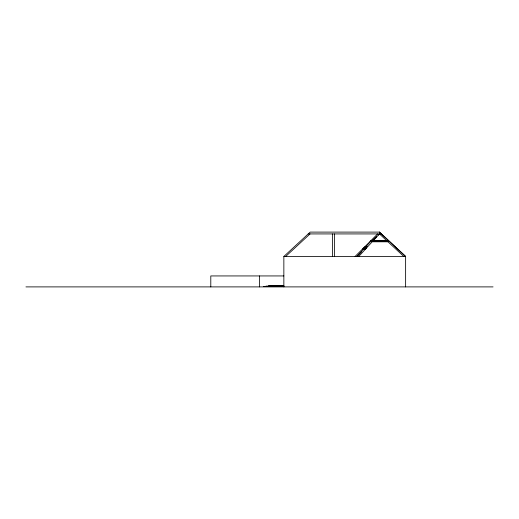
<?xml version="1.0" encoding="UTF-8"?>
<svg xmlns="http://www.w3.org/2000/svg" width="519" height="519" viewBox="0 0 519 519"><rect width="100%" height="100%" fill="white"/><g stroke="black" fill="none" stroke-linecap="round" stroke-linejoin="round"><path stroke-width="0.78" d="M370.041 241.497L370.722 241.413L371.014 240.531L372.233 240.518M365.798 247.576L366.92 246.447L364.234 248.471L363.41 248.134L365.233 248.134L364.234 248.478L365.097 246.447L366.92 246.447L366.057 248.491L362.567 248.977L363.877 249.49M373.109 241.698L387.842 241.698L371.669 241.698M358.739 256.457L379.441 233.926L379.441 232.103L310.18 232.103L283.854 256.457L283.854 286.897M370.722 241.413L371.546 240.531M355.087 256.457L377.618 233.926L356.916 256.457L361.737 251.637M386.597 240.55L382.711 241.186L380.985 240.55L379.713 240.991L378.74 240.55L373.336 240.55L372.551 241.413L372.421 240.946L376.69 236.677M378.345 235.029L379.441 233.926L403.795 256.457M285.677 256.457L310.031 233.926M372.493 241.186L374.303 240.641L372.48 241.283M372.512 241.205L373.745 240.55M364.559 249.431L365.233 249.392M308.208 233.926L381.407 233.926L381.932 234.543M371.014 240.531L388.504 240.531M372.655 241.497L389.548 241.497M283.854 256.457L405.624 256.457L405.624 286.897M283.854 275.939L210.792 275.939L210.792 286.897M268.459 285.684L283.854 285.684M266.026 286.086L283.854 286.086M263.587 286.494L283.854 286.494M25.95 286.897L493.05 286.897M372.421 240.946L372.83 240.563L387.628 241.497M363.41 248.134L364.234 248.471M382.12 240.55L382.711 241.186M334.385 233.926L334.385 256.457M332.562 233.926L332.562 256.457M259.5 275.939L259.5 286.897M372.843 240.511L372.551 241.413L372.843 240.511M405.624 256.457L379.441 232.103L405.624 256.457"/></g></svg>
